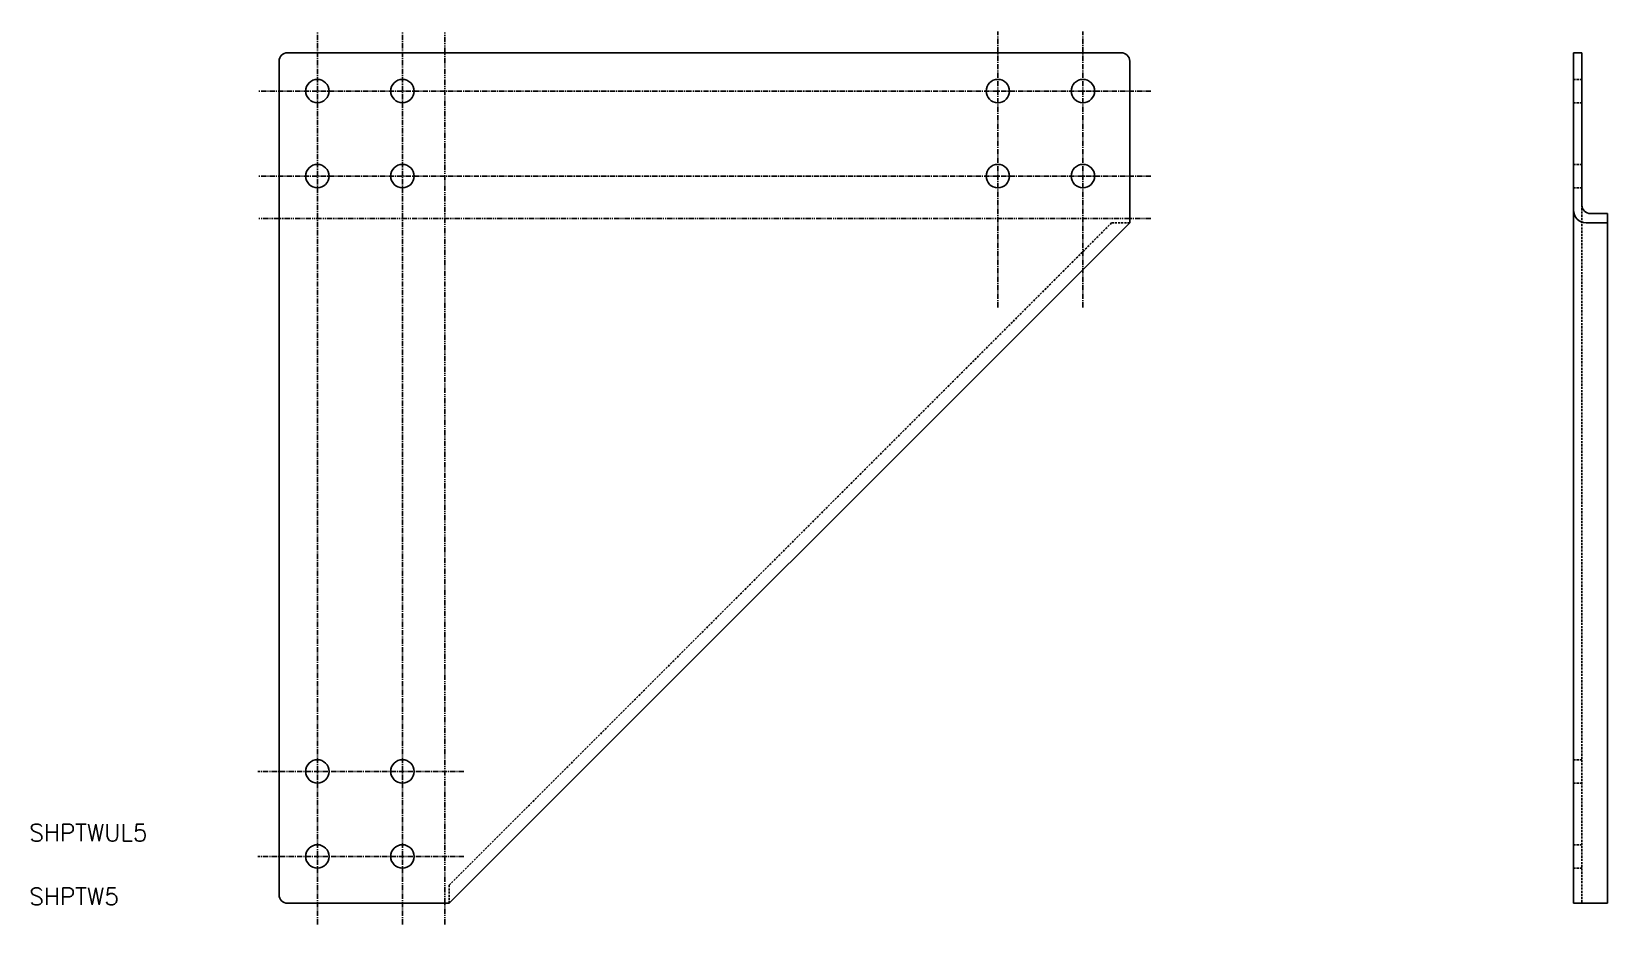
# Model space of a CAD drawing. Extents: x -67 to 303, y -196 to 14.
import ezdxf

# ---------------------------------------------------------------- set-up
doc = ezdxf.new("R2010")
doc.units = 0
for name, pattern in [('CENTER', [2, 1.25, -0.25, 0.25, -0.25]), ('DASHED', [0.75, 0.5, -0.25]), ('PHANTOM', [2.5, 1.25, -0.25, 0.25, -0.25, 0.25, -0.25])]:
    doc.linetypes.add(name, pattern=pattern)
doc.layers.get('0').update_dxf_attribs({"linetype": 'CONTINUOUS'})
doc.layers.add('CENTER', color=1, linetype='CENTER')
doc.styles.get("Standard").update_dxf_attribs({"font": 'txt.shx', "bigfont": 'bigfont.shx'})

msp = doc.modelspace()

# ---------------------------------------------------------------- linework, layer by layer
at = {"color": 3, "linetype": 'PHANTOM'}
for p, q in [((30, -196), (30, 14)), ((196, -30), (-14, -30))]:
    msp.add_line(p, q, dxfattribs=at)
at = {"color": 7, "linetype": 'CONTINUOUS'}
for p, q in [((189, 9), (-7, 9)), ((295.34, 9), (297.34, 9)), ((295.34, 9), (295.34, -191)), ((297.34, 9), (297.34, -26.81)), ((-9, -189), (-9, 7)), ((191, 7), (191, -31)), ((299.34, -28.81), (303.34, -28.81)), ((303.34, -28.81), (303.34, -191)), ((31, -191), (191, -31)), ((298.3, -31), (303.29, -31)), ((-7, -191), (31, -191)), ((303.34, -191), (295.34, -191))]:
    msp.add_line(p, q, dxfattribs=at)
at = {"color": 3, "linetype": 'DASHED'}
for p, q in [((297.34, 2.75), (295.34, 2.75)), ((297.34, -2.75), (295.34, -2.75)), ((297.34, -17.25), (295.34, -17.25)), ((297.34, -22.75), (295.34, -22.75)), ((297.34, -26.81), (297.34, -191)), ((31, -186.74), (186.74, -31)), ((191, -31), (186.74, -31)), ((297.34, -157.25), (295.34, -157.25)), ((297.34, -162.75), (295.34, -162.75)), ((297.34, -177.25), (295.34, -177.25)), ((297.34, -182.75), (295.34, -182.75)), ((31, -191), (31, -186.74))]:
    msp.add_line(p, q, dxfattribs=at)
at = {"color": 7, "linetype": 'CONTINUOUS'}
for centre in [(0, 0), (20, 0), (160, 0), (180, 0), (0, -20), (20, -20), (160, -20), (180, -20), (0, -160), (20, -160), (0, -180), (20, -180)]:
    msp.add_circle(centre, 2.75, dxfattribs=at)
for centre, radius, start, end in [((-7, 7), 2, 90, 180), ((189, 7), 2, 0, 90), ((298.31, -28.03), 2.97, 179.39, 269.8941), ((299.34, -26.81), 2, 180, 270), ((-7, -189), 2, 180, 270)]:
    msp.add_arc(centre, radius, start, end, dxfattribs=at)
at = {"layer": 'CENTER', "color": 1, "linetype": 'CENTER'}
for p, q in [((0, -196), (0, 14)), ((20, -196), (20, 14)), ((160, -50.89), (160, 14)), ((180, -50.89), (180, 14)), ((196, 0), (-14, 0)), ((196, -20), (-14, -20)), ((34.46, -160), (-14, -160)), ((34.46, -180), (-14, -180))]:
    msp.add_line(p, q, dxfattribs=at)

# ---------------------------------------------------------------- texts
at = {"color": 7, "linetype": 'CONTINUOUS'}
for s, p in [('SHPTWUL5', (-67.73, -176.41)), ('SHPTW5', (-67.73, -191.41))]:
    msp.add_text(s, height=4, dxfattribs=at).set_placement(p)

doc.saveas('drawing.dxf')
